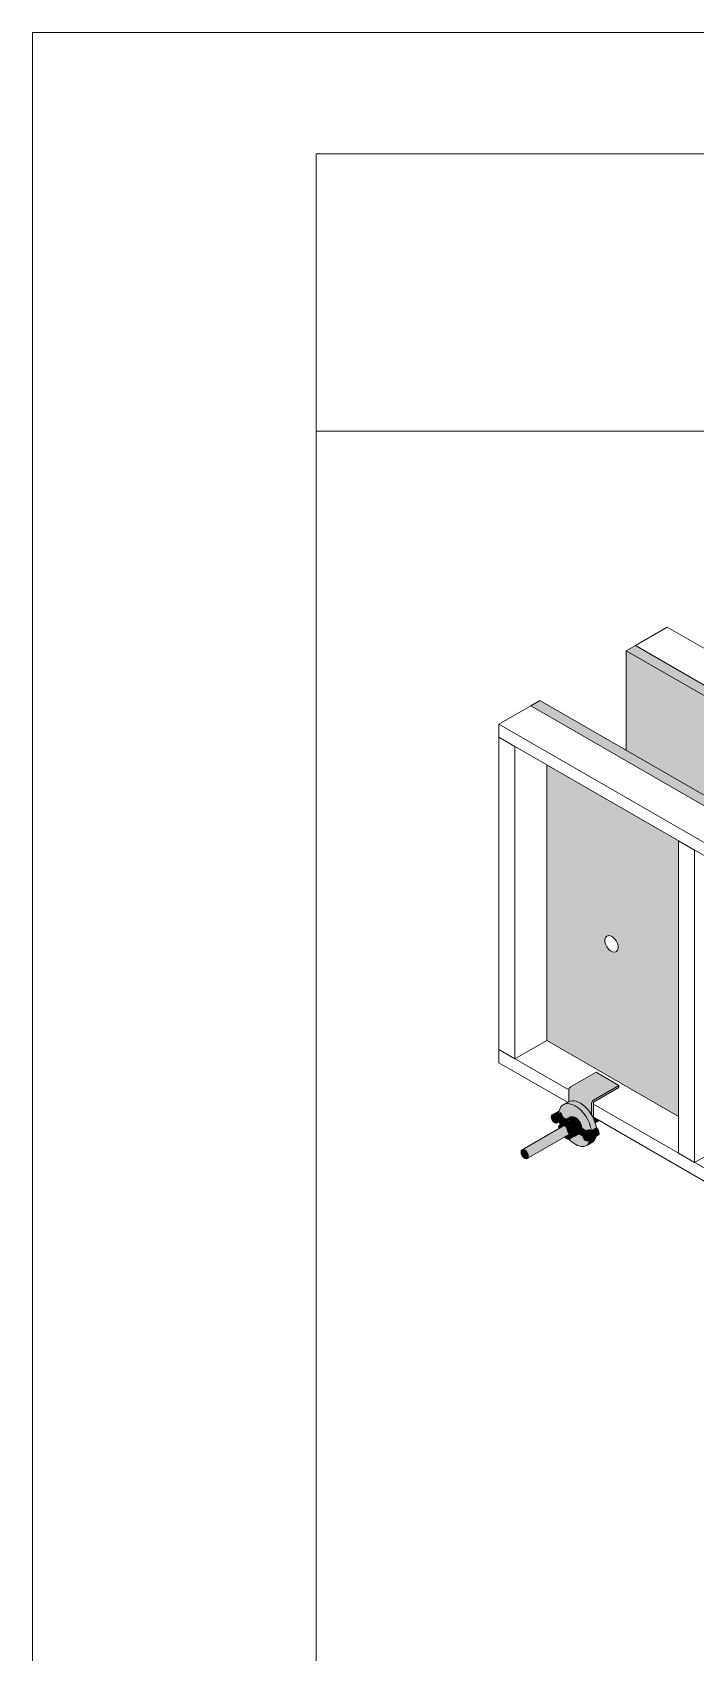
# Model space of a CAD drawing. Extents: x -20676 to 4767, y -817 to 14270.
# Drawn here: x -15921.4 to -15757.7, y 8182.1 to 8582.3 of the extents above; entities that cross this region are included whole.
import ezdxf

# ---------------------------------------------------------------- set-up
doc = ezdxf.new("R2010")
doc.units = 0
doc.layers.get('0').update_dxf_attribs({"lineweight": 13})
for name, color, linetype, lineweight in [('Demarcação 1', 252, 'Continuous', 9), ('Demarcação 2', 254, 'Continuous', 9), ('MADEIRA', 3, 'Continuous', 13)]:
    doc.layers.add(name, color=color, linetype=linetype, lineweight=lineweight)
doc.styles.add('MB_C02', font='arial.ttf', dxfattribs={"height": 2})
doc.styles.add('MB_C03', font='arial.ttf', dxfattribs={"height": 2.5})
doc.styles.add('MB_C04', font='arial.ttf', dxfattribs={"height": 6})

# ---------------------------------------------------------------- blocks, each defined once
blk = doc.blocks.new('A$Ceb89ac90')
at = {"color": 1}
for points in [[(0, 1199.938422038981), (0, 149.9384220389809), (1485.020408163266, 149.9384220389809), (1485.020408163266, 1199.93842203898)], [(70, 1169.938422038981), (70, 179.9384220389809), (1455.020408163266, 179.9384220389809), (1455.020408163266, 1169.93842203898)]]:
    blk.add_lwpolyline(points, close=True, dxfattribs=at)
at = {"color": 5}
for tag, p, height, style in [('REV_05', (1103.143923868443, 338.079376210444), 10.10204081632653, 'MB_C02'), ('DATA_REV_05', (1151.535664655672, 337.9105314332936), 10.10204081632653, 'MB_C02'), ('INFO_REV_05', (1228.12406670913, 337.9105314332936), 10.10204081632653, 'MB_C02'), ('CLIENTE', (449.7281316823537, 328.8349974580518), 12.62755102040816, 'MB_C03'), ('FASE', (924.5710517627467, 320.4624822017494), 10.10204081632653, 'MB_C02'), ('REV_04', (1103.143923868443, 312.8242741696277), 10.10204081632653, 'MB_C02'), ('DATA_REV_04', (1151.535664655672, 312.6554293924773), 10.10204081632653, 'MB_C02'), ('INFO_REV_04', (1228.12406670913, 312.6554293924773), 10.10204081632653, 'MB_C02'), ('REV_03', (1103.143923868443, 287.5691721288114), 10.10204081632653, 'MB_C02'), ('DATA_REV_03', (1151.535664655672, 287.400327351661), 10.10204081632653, 'MB_C02'), ('INFO_REV_03', (1228.12406670913, 287.400327351661), 10.10204081632653, 'MB_C02'), ('PROJETISTA', (767.9894191096864, 285.1053393446065), 10.10204081632653, 'MB_C02'), ('DATA', (924.5710517627467, 285.1053393446065), 10.10204081632653, 'MB_C02'), ('OBRA', (449.7281316823537, 273.3402734001044), 12.62755102040816, 'MB_C03'), ('REV_02', (1103.143923868443, 262.314070087995), 10.10204081632653, 'MB_C02'), ('DATA_REV_02', (1151.535664655672, 262.1452253108446), 10.10204081632653, 'MB_C02'), ('INFO_REV_02', (1228.12406670913, 262.1452253108446), 10.10204081632653, 'MB_C02'), ('ESC', (924.5710517627467, 251.7645628765623), 10.10204081632653, 'MB_C02'), ('COR', (1010.474027549844, 251.7645628765623), 10.10204081632653, 'MB_C02'), ('REV_01', (1103.143923868443, 237.0589680471787), 10.10204081632653, 'MB_C02'), ('DATA_REV_01', (1151.535664655672, 236.8901232700283), 10.10204081632653, 'MB_C02'), ('INFO_REV_01', (1228.12406670913, 236.8901232700283), 10.10204081632653, 'MB_C02'), ('PAVIMENTO', (449.7281316823537, 215.2979856797008), 12.62755102040816, 'MB_C03'), ('FL', (1018.091363710597, 194.6819847951756), 30.30612244897959, 'MB_C04'), ('EMISSÃO_INICIAL', (1228.12406670913, 211.6350212292119), 10.10204081632653, 'MB_C02'), ('REV_00', (1103.143923868443, 211.8038660063624), 10.10204081632653, 'MB_C02'), ('DATA_REV_00', (1151.535664655672, 211.6350212292119), 10.10204081632653, 'MB_C02'), ('REV', (944.1037562522579, 205.0337457898952), 12.62755102040816, 'MB_C03')]:
    blk.add_attdef(tag, p, '', height=height, dxfattribs=dict(at, style=style))
at = {"color": 6, "style": 'MB_C02'}
for tag, p in [('ENDEREÇO_CLIENTE', (449.7281316823537, 307.8317207029119)), ('ENDEREÇO_OBRA', (449.7281316823537, 252.6915491728667)), ('TIPO_DE_PROJETO', (449.7281316823537, 192.2832322929729))]:
    blk.add_attdef(tag, p, '', height=10.10204081632653, dxfattribs=at)

msp = doc.modelspace()

# ---------------------------------------------------------------- hatches: boundary and pattern name
at = {"layer": 'Demarcação 1'}
h = msp.add_hatch(color=256, dxfattribs=at)
h.dxf.hatch_style = 1
h.paths.add_polyline_path([(-15772.55043446469, 8430.848973996595), (-15774.79563991632, 8429.552704024689), (-15576.6562588106, 8315.15687900621), (-15574.41105335868, 8316.453148978027)])
h = msp.add_hatch(color=256, dxfattribs=at)
h.dxf.hatch_style = 1
h.paths.add_polyline_path([(-15617.06995693972, 8311.268069090534), (-15600.23091605241, 8301.546044301438), (-15597.98571060102, 8302.84231427339), (-15796.12509170651, 8417.238139291825), (-15798.3702971583, 8415.94186931992)])
h = msp.add_hatch(color=256, dxfattribs=at)
h.dxf.hatch_style = 1
h.set_gradient(color1=(132, 132, 132), tint=1, name='SPHERICAL')
edge = h.paths.add_edge_path()
edge.add_line((-15776.64793441391, 8322.189143603515), (-15782.26094804313, 8325.42981853331))
edge.add_line((-15782.26094804313, 8325.42981853331), (-15788.54752330778, 8321.800262612021))
edge.add_ellipse((-15788.54752330772, 8321.281754623322), major_axis=(-0.3175200000000008, -0.5499607724192708), ratio=0.577350269189626, start_angle=224.9999999998697, end_angle=314.9999999999998)
edge.add_line((-15788.99656439787, 8321.022500628991), (-15788.99656439787, 8318.189753498627))
edge.add_ellipse((-15786.19005758332, 8313.115253800446), major_axis=(-2.900423076923077, 5.023680132676035), ratio=0.577350269189626, start_angle=271.82644889274303, end_angle=358.17355110726766, ccw=False)
edge.add_line((-15783.38355076865, 8314.949078568876), (-15783.38355076865, 8317.892247160089))
edge.add_ellipse((-15782.9345096785, 8318.041079693554), major_axis=(0.3175200000000008, 0.5499607724192708), ratio=0.577350269189626, start_angle=44.9999999999348, end_angle=134.9999999999675, ccw=False)
edge.add_line((-15782.9345096785, 8318.559587682432), (-15776.64793441391, 8322.189143603517))
h = msp.add_hatch(color=256, dxfattribs=at)
h.dxf.hatch_style = 1
h.set_gradient(color1=(132, 132, 132), tint=1, name='SPHERICAL')
edge = h.paths.add_edge_path()
edge.add_line((-15776.64793441391, 8321.670635614959), (-15776.64793441391, 8322.18914360353))
edge.add_line((-15776.64793441391, 8322.189143603515), (-15782.93450967856, 8318.55958768243))
edge.add_ellipse((-15782.9345096785, 8318.041079693554), major_axis=(0.3175200000000008, 0.5499607724192708), ratio=0.577350269189626, start_angle=44.99999999993487, end_angle=134.9999999999675)
edge.add_line((-15783.38355076865, 8317.781825699196), (-15783.38355076865, 8314.949078568876))
edge.add_ellipse((-15786.19005758332, 8313.115253800446), major_axis=(-2.900423076923077, 5.023680132676035), ratio=0.577350269189626, start_angle=262.4688479150752, end_angle=271.82644889274303, ccw=False)
edge.add_line((-15782.9345096785, 8314.11693888445), (-15782.9345096785, 8318.041079693641))
edge.add_line((-15782.9345096785, 8318.041079693554), (-15776.64793441391, 8321.670635614959))
h = msp.add_hatch(color=256, dxfattribs=at)
h.dxf.hatch_style = 1
h.set_gradient(color1=(132, 132, 132), tint=1, name='SPHERICAL')
edge = h.paths.add_edge_path()
edge.add_ellipse((-15791.27631147158, 8314.630892536787), major_axis=(0.580084615384616, -1.004736026535201), ratio=0.5773502691896261, start_angle=56.53695903280461, end_angle=146.7236510024917)
edge.add_ellipse((-15787.42060287907, 8312.404798142794), major_axis=(2.900423076923077, -5.023680132676035), ratio=0.577350269189626, start_angle=210.1537718029421, end_angle=213.7069143627307, ccw=False)
edge.add_line((-15791.38548943557, 8315.907506645346), (-15793.08694138267, 8314.925172905636))
edge.add_ellipse((-15792.50685676739, 8313.920436879147), major_axis=(0.580084615384616, -1.004736026535201), ratio=0.5773502691896261, start_angle=56.53695903281192, end_angle=180.0000000000038, ccw=False)
edge.add_line((-15791.7030679463, 8313.64582402887), (-15790.4725226506, 8314.356279686435))
h = msp.add_hatch(color=256, dxfattribs=at)
h.dxf.hatch_style = 1
h.set_gradient(color1=(132, 132, 132), tint=1, name='SPHERICAL')
edge = h.paths.add_edge_path()
edge.add_ellipse((-15787.42060287907, 8312.404798142794), major_axis=(2.900423076923077, -5.023680132676035), ratio=0.577350269189626, start_angle=56.29308563726577, end_angle=180.0000000000022)
edge.add_ellipse((-15787.42060287907, 8312.404798142794), major_axis=(2.900423076923077, -5.023680132676035), ratio=0.577350269189626, start_angle=180.0000000000022, end_angle=210.153771802942)
edge.add_ellipse((-15787.42060287907, 8312.404798142794), major_axis=(2.900423076923077, -5.023680132676035), ratio=0.577350269189626, start_angle=210.153771802942, end_angle=213.7069143627306)
edge.add_ellipse((-15791.27631147158, 8314.630892536787), major_axis=(0.580084615384616, -1.004736026535201), ratio=0.5773502691896261, start_angle=56.536959032804816, end_angle=146.7236510024918, ccw=False)
edge.add_line((-15790.47252265061, 8314.356279686437), (-15789.57686863431, 8313.839173599214))
edge.add_line((-15789.57686863431, 8313.839173599226), (-15788.44586969381, 8314.492156141925))
edge.add_ellipse((-15787.42060287907, 8312.404798142794), major_axis=(1.160169230769228, -2.009472053070409), ratio=0.5773502691896264, start_angle=50.739170477262576, end_angle=180, ccw=False)
edge.add_line((-15785.78810006559, 8311.65172704623), (-15784.56099081079, 8310.943255187545))
edge.add_line((-15784.56099081079, 8310.943255187545), (-15784.0149860095, 8311.258491206632))
edge.add_ellipse((-15783.56489428598, 8310.17870374876), major_axis=(0.580084615384616, -1.004736026535201), ratio=0.5773502691896261, start_angle=123.276348997522, end_angle=180, ccw=False)
h = msp.add_hatch(color=256, dxfattribs=at)
h.dxf.hatch_style = 1
h.set_gradient(color1=(132, 132, 132), tint=1, name='SPHERICAL')
edge = h.paths.add_edge_path()
edge.add_ellipse((-15786.19005758332, 8313.115253800446), major_axis=(-2.900423076923077, 5.023680132676035), ratio=0.577350269189626, start_angle=271.826448892743, end_angle=358.1735511072677)
edge.add_ellipse((-15786.19005758332, 8313.115253800446), major_axis=(-2.900423076923077, 5.023680132676035), ratio=0.577350269189626, start_angle=358.1735511072677, end_angle=360.0000000000026)
edge.add_line((-15789.0904806599, 8318.138933933102), (-15790.3210259556, 8317.42847827545))
edge.add_ellipse((-15787.42060287907, 8312.404798142794), major_axis=(2.900423076923077, -5.023680132676035), ratio=0.577350269189626, start_angle=56.29308563726602, end_angle=180.0000000000024, ccw=False)
edge.add_line((-15783.39820339861, 8311.009977860966), (-15782.16765810275, 8311.720433518618))
edge.add_ellipse((-15786.19005758332, 8313.115253800446), major_axis=(-2.900423076923077, 5.023680132676035), ratio=0.577350269189626, start_angle=236.2930856372657, end_angle=249.994809911856)
edge.add_ellipse((-15786.19005758332, 8313.115253800446), major_axis=(-2.900423076923077, 5.023680132676035), ratio=0.577350269189626, start_angle=249.994809911856, end_angle=256.001000546177)
edge.add_ellipse((-15786.19005758332, 8313.115253800446), major_axis=(-2.900423076923077, 5.023680132676035), ratio=0.577350269189626, start_angle=256.001000546177, end_angle=260.5320794259401)
edge.add_ellipse((-15786.19005758332, 8313.115253800446), major_axis=(-2.900423076923077, 5.023680132676035), ratio=0.577350269189626, start_angle=260.5320794259401, end_angle=262.4688479150752)
edge.add_ellipse((-15786.19005758332, 8313.115253800446), major_axis=(-2.900423076923077, 5.023680132676035), ratio=0.577350269189626, start_angle=262.4688479150752, end_angle=271.826448892743)
h = msp.add_hatch(color=256, dxfattribs=at)
h.dxf.hatch_style = 1
h.set_gradient(color1=(132, 132, 132), tint=1, name='SPHERICAL')
edge = h.paths.add_edge_path()
edge.add_ellipse((-15789.88169347011, 8310.983886827476), major_axis=(-0.7541100000000018, 1.306156834495764), ratio=0.5773502691896261, start_angle=212.6368975035515, end_angle=327.3631024963468)
edge.add_line((-15790.1100319944, 8312.318617578792), (-15800.52085083838, 8306.307928516813))
edge.add_ellipse((-15799.88581083836, 8305.208006972076), major_axis=(0.6350400000000029, -1.099921544838539), ratio=0.5773502691896262, start_angle=0, end_angle=179.9999999999757, ccw=False)
edge.add_ellipse((-15799.88581083836, 8305.208006972076), major_axis=(0.6350400000000029, -1.099921544838539), ratio=0.5773502691896262, start_angle=179.9999999999754, end_angle=359.9999999999752)
edge.add_line((-15799.25077083828, 8304.108085427164), (-15788.83995199441, 8310.118774489129))
h = msp.add_hatch(color=256, dxfattribs=at)
h.dxf.hatch_style = 1
h.set_gradient(color1=(132, 132, 132), tint=1, name='SPHERICAL')
edge = h.paths.add_edge_path()
edge.add_ellipse((-15792.50685676739, 8313.920436879147), major_axis=(0.580084615384616, -1.004736026535201), ratio=0.5773502691896261, start_angle=56.53695903281174, end_angle=180.0000000000032)
edge.add_ellipse((-15792.50685676739, 8313.920436879147), major_axis=(0.580084615384616, -1.004736026535201), ratio=0.5773502691896261, start_angle=180.0000000000032, end_angle=360.0000000000787)
edge.add_ellipse((-15792.50685676739, 8313.920436879147), major_axis=(0.580084615384616, -1.004736026535201), ratio=0.5773502691896261, start_angle=360.0000000000787, end_angle=393.4630409671884)
edge.add_line((-15791.7030679463, 8313.266914344764), (-15790.90669229433, 8312.807126647742))
edge.add_line((-15790.90669229439, 8312.807126647742), (-15790.71723745221, 8313.07665452781))
edge.add_line((-15790.71723745221, 8313.076654527811), (-15791.7030679463, 8313.645824028872))
h = msp.add_hatch(color=256, dxfattribs=at)
h.dxf.hatch_style = 1
h.set_gradient(color1=(132, 132, 132), tint=1, name='SPHERICAL')
edge = h.paths.add_edge_path()
edge.add_line((-15790.47252265061, 8314.356279686437), (-15791.7030679463, 8313.645824028872))
edge.add_line((-15791.7030679463, 8313.64582402887), (-15790.71723745221, 8313.07665452781))
edge.add_line((-15790.71723745221, 8313.076654527811), (-15790.7020570003, 8313.098250993333))
edge.add_line((-15790.7020570003, 8313.098250993333), (-15790.07205948995, 8313.46198022579))
edge.add_ellipse((-15788.65114817471, 8311.694342485156), major_axis=(1.160169230769228, -2.009472053070409), ratio=0.5773502691896264, start_angle=179.9999999999906, end_angle=194.9999999998853, ccw=False)
edge.add_line((-15789.81131740548, 8313.703814538203), (-15789.57686863431, 8313.839173599212))
edge.add_line((-15789.57686863431, 8313.839173599226), (-15790.4725226506, 8314.35627968645))
h = msp.add_hatch(color=256, dxfattribs=at)
h.dxf.hatch_style = 1
h.set_gradient(color1=(132, 132, 132), tint=1, name='SPHERICAL')
edge = h.paths.add_edge_path()
edge.add_line((-15788.24096640932, 8310.036612617165), (-15789.0613299398, 8312.150976783152))
edge.add_line((-15789.0613299398, 8312.150976783152), (-15790.7020570003, 8313.098250993331))
edge.add_line((-15790.7020570003, 8313.098250993333), (-15790.71723745221, 8313.076654527811))
edge.add_line((-15790.71723745221, 8313.076654527811), (-15790.90669229433, 8312.807126647744))
edge.add_line((-15790.90669229439, 8312.807126647742), (-15791.52242053084, 8311.931161037755))
edge.add_line((-15791.52242053084, 8311.93116103767), (-15791.38675429066, 8311.581501617178))
edge.add_line((-15791.3867542906, 8311.581501617191), (-15790.92343494598, 8311.848999165704))
edge.add_ellipse((-15789.88169347011, 8310.983886827476), major_axis=(-0.7541100000000018, 1.306156834495764), ratio=0.5773502691896261, start_angle=355.3200786188029, end_angle=392.6368975035609, ccw=False)
edge.add_ellipse((-15789.88169347011, 8310.983886827476), major_axis=(-0.7541100000000018, 1.306156834495764), ratio=0.5773502691896261, start_angle=349.0253361099256, end_angle=355.3200786188029, ccw=False)
edge.add_ellipse((-15789.88169347011, 8310.983886827476), major_axis=(-0.7541100000000018, 1.306156834495764), ratio=0.5773502691896261, start_angle=342.5928085264702, end_angle=349.0253361099256, ccw=False)
edge.add_ellipse((-15789.88169347011, 8310.983886827476), major_axis=(-0.7541100000000018, 1.306156834495764), ratio=0.5773502691896261, start_angle=335.92411531679977, end_angle=342.5928085264702, ccw=False)
edge.add_ellipse((-15789.88169347011, 8310.983886827476), major_axis=(-0.7541100000000018, 1.306156834495764), ratio=0.5773502691896261, start_angle=328.8867134268062, end_angle=335.92411531679977, ccw=False)
edge.add_line((-15790.10867556632, 8312.319400712782), (-15790.11003199446, 8312.318617578792))
edge.add_ellipse((-15789.88169347011, 8310.983886827476), major_axis=(-0.7541100000000018, 1.306156834495764), ratio=0.5773502691896261, start_angle=212.6368975035226, end_angle=327.36310249634704, ccw=False)
edge.add_ellipse((-15789.10234811616, 8311.433842077422), major_axis=(-0.7541100000000018, 1.306156834495764), ratio=0.5773502691896261, start_angle=147.3631024964392, end_angle=148.8867134268343, ccw=False)
edge.add_ellipse((-15789.88169347011, 8310.983886827476), major_axis=(-0.7541100000000018, 1.306156834495764), ratio=0.5773502691896261, start_angle=204.0758846831674, end_angle=211.1132865732151, ccw=False)
edge.add_ellipse((-15789.88169347011, 8310.983886827476), major_axis=(-0.7541100000000018, 1.306156834495764), ratio=0.5773502691896261, start_angle=197.407191473494, end_angle=204.0758846831674, ccw=False)
edge.add_ellipse((-15789.88169347011, 8310.983886827476), major_axis=(-0.7541100000000018, 1.306156834495764), ratio=0.5773502691896261, start_angle=190.974663889962, end_angle=197.407191473494, ccw=False)
edge.add_ellipse((-15789.88169347011, 8310.983886827476), major_axis=(-0.7541100000000018, 1.306156834495764), ratio=0.5773502691896261, start_angle=184.679921381206, end_angle=190.974663889962, ccw=False)
edge.add_ellipse((-15789.88169347011, 8310.983886827476), major_axis=(-0.7541100000000018, 1.306156834495764), ratio=0.5773502691896261, start_angle=147.3631024964392, end_angle=184.679921381206, ccw=False)
edge.add_line((-15789.65335494599, 8309.649156076057), (-15790.03252478548, 8309.430242267155))
edge.add_line((-15790.03252478548, 8309.430242267155), (-15789.0613299398, 8308.869522661562))
edge.add_line((-15789.0613299398, 8308.86952266156), (-15788.24096640938, 8310.036612617267))
h = msp.add_hatch(color=256, dxfattribs=at)
h.dxf.hatch_style = 1
h.set_gradient(color1=(132, 132, 132), tint=1, name='SPHERICAL')
h.paths.add_polyline_path([(-15789.47151170513, 8313.808706651012), (-15790.7020570003, 8313.098250993333), (-15789.0613299398, 8312.150976783152), (-15787.83078464405, 8312.861432440834)])
h = msp.add_hatch(color=256, dxfattribs=at)
h.dxf.hatch_style = 1
h.set_gradient(color1=(132, 132, 132), tint=1, name='SPHERICAL')
edge = h.paths.add_edge_path()
edge.add_ellipse((-15787.42060287907, 8312.404798142794), major_axis=(1.160169230769228, -2.009472053070409), ratio=0.5773502691896264, start_angle=50.73917047726241, end_angle=180)
edge.add_line((-15788.58077210961, 8314.414270195783), (-15789.81131740548, 8313.703814538203))
edge.add_ellipse((-15788.65114817471, 8311.694342485156), major_axis=(1.160169230769228, -2.009472053070409), ratio=0.5773502691896264, start_angle=165.000000000028, end_angle=179.9999999999906, ccw=False)
edge.add_ellipse((-15788.65114817471, 8311.694342485156), major_axis=(1.160169230769228, -2.009472053070409), ratio=0.5773502691896264, start_angle=104.9999999999738, end_angle=165.000000000028, ccw=False)
edge.add_ellipse((-15788.65114817471, 8311.694342485156), major_axis=(1.160169230769228, -2.009472053070409), ratio=0.5773502691896264, start_angle=50.739170477262576, end_angle=104.9999999999738, ccw=False)
edge.add_line((-15787.01864536077, 8310.94127138859), (-15785.7881000656, 8311.651727046214))
h = msp.add_hatch(color=256, dxfattribs=at)
h.dxf.hatch_style = 1
h.set_gradient(color1=(132, 132, 132), tint=1, name='SPHERICAL')
h.paths.add_polyline_path([(-15787.83078464405, 8312.861432440834), (-15789.0613299398, 8312.150976783152), (-15788.24096640932, 8310.036612617165), (-15787.01042111362, 8310.747068274977)])
h = msp.add_hatch(color=256, dxfattribs=at)
h.dxf.hatch_style = 1
h.set_gradient(color1=(132, 132, 132), tint=1, name='SPHERICAL')
edge = h.paths.add_edge_path()
edge.add_ellipse((-15784.79543958167, 8309.468248091136), major_axis=(0.580084615384616, -1.004736026535201), ratio=0.5773502691896261, start_angle=360.0000000000039, end_angle=540.0000000000034)
edge.add_ellipse((-15784.79543958167, 8309.468248091136), major_axis=(0.580084615384616, -1.004736026535201), ratio=0.5773502691896261, start_angle=180.0000000000032, end_angle=213.4630409671917)
edge.add_line((-15785.59922840271, 8310.12177062549), (-15787.018645361, 8310.941271388474))
edge.add_ellipse((-15788.65114817471, 8311.694342485156), major_axis=(1.160169230769228, -2.009472053070409), ratio=0.5773502691896264, start_angle=50.73917047726241, end_angle=104.9999999999736)
edge.add_line((-15787.83078464405, 8312.861432440834), (-15787.01042111403, 8310.747068274977))
edge.add_line((-15787.01042111362, 8310.747068274977), (-15787.83078464411, 8309.579978319256))
edge.add_ellipse((-15788.65114817471, 8311.694342485156), major_axis=(1.160169230769228, -2.009472053070409), ratio=0.5773502691896264, start_angle=345.000000000011, end_angle=360.0000000000275)
edge.add_ellipse((-15788.65114817471, 8311.694342485156), major_axis=(1.160169230769228, -2.009472053070409), ratio=0.5773502691896264, start_angle=360.0000000000275, end_angle=399.2608295227375)
edge.add_line((-15787.01864536077, 8310.562361704486), (-15785.59922840265, 8309.742860941473))
edge.add_ellipse((-15784.79543958167, 8309.468248091136), major_axis=(0.580084615384616, -1.004736026535201), ratio=0.5773502691896261, start_angle=236.5369590328082, end_angle=360.0000000000039)
h = msp.add_hatch(color=256, dxfattribs=at)
h.dxf.hatch_style = 1
h.set_gradient(color1=(132, 132, 132), tint=1, name='SPHERICAL')
edge = h.paths.add_edge_path(flags=17)
edge.add_line((-15785.78810006559, 8311.65172704623), (-15787.018645361, 8310.941271388476))
edge.add_line((-15787.01864536077, 8310.94127138859), (-15785.59922840265, 8310.121770625476))
edge.add_ellipse((-15784.79543958167, 8309.468248091136), major_axis=(0.580084615384616, -1.004736026535201), ratio=0.5773502691896261, start_angle=540.0000000000032, end_angle=573.4630409671917, ccw=False)
edge.add_line((-15785.37552419705, 8310.472984117652), (-15784.56099081085, 8310.943255187543))
edge.add_line((-15784.56099081079, 8310.943255187545), (-15785.78810006559, 8311.651727046157))
h = msp.add_hatch(color=256, dxfattribs=at)
h.dxf.hatch_style = 1
h.set_gradient(color1=(132, 132, 132), tint=1, name='SPHERICAL')
edge = h.paths.add_edge_path()
edge.add_ellipse((-15782.3343489904, 8310.88915940644), major_axis=(0.580084615384616, -1.004736026535201), ratio=0.5773502691896261, start_angle=-2.518090105059784e-11, end_angle=123.276348997522)
edge.add_line((-15782.16765810275, 8311.72043351862), (-15783.39820339862, 8311.009977860967))
edge.add_ellipse((-15783.56489428598, 8310.17870374876), major_axis=(0.580084615384616, -1.004736026535201), ratio=0.5773502691896261, start_angle=123.276348997522, end_angle=180)
edge.add_line((-15784.14497890154, 8311.183439775306), (-15785.37552419682, 8310.472984117654))
edge.add_ellipse((-15784.79543958167, 8309.468248091136), major_axis=(0.580084615384616, -1.004736026535201), ratio=0.5773502691896261, start_angle=360.0000000000037, end_angle=540.0000000000032, ccw=False)
edge.add_line((-15784.16662956977, 8308.49164368539), (-15783.45571632223, 8308.902089640069))
edge.add_line((-15783.45571632223, 8308.902089640069), (-15781.7542643749, 8309.884423379794))
h = msp.add_hatch(color=256, dxfattribs=at)
h.dxf.hatch_style = 1
h.set_gradient(color1=(132, 132, 132), tint=1, name='SPHERICAL')
edge = h.paths.add_edge_path()
edge.add_line((-15782.09255763439, 8313.860609034287), (-15782.54159872449, 8314.119863028689))
edge.add_line((-15782.54159872449, 8314.119863028674), (-15782.85203832952, 8313.940630639008))
edge.add_ellipse((-15786.19005758332, 8313.115253800446), major_axis=(-2.900423076923077, 5.023680132676035), ratio=0.577350269189626, start_angle=256.0010005461773, end_angle=260.5320794259402, ccw=False)
edge.add_line((-15782.67415051109, 8313.524826230285), (-15782.09255763439, 8313.860609034287))
h = msp.add_hatch(color=256, dxfattribs=at)
h.dxf.hatch_style = 1
h.set_gradient(color1=(132, 132, 132), tint=1, name='SPHERICAL')
edge = h.paths.add_edge_path()
edge.add_line((-15781.51131104159, 8313.525026157535), (-15782.09255763439, 8313.860609034287))
edge.add_line((-15782.09255763439, 8313.860609034287), (-15782.67415051109, 8313.524826230285))
edge.add_ellipse((-15786.19005758332, 8313.115253800446), major_axis=(-2.900423076923077, 5.023680132676035), ratio=0.577350269189626, start_angle=249.99480991185618, end_angle=256.0010005461773, ccw=False)
edge.add_line((-15782.47239129134, 8312.970146216256), (-15781.51131104159, 8313.52502615752))
h = msp.add_hatch(color=256, dxfattribs=at)
h.dxf.hatch_style = 1
h.set_gradient(color1=(132, 132, 132), tint=1, name='SPHERICAL')
edge = h.paths.add_edge_path()
edge.add_ellipse((-15784.79543958167, 8309.468248091136), major_axis=(0.580084615384616, -1.004736026535201), ratio=0.5773502691896261, start_angle=236.53695903280828, end_angle=360.0000000000037, ccw=False)
edge.add_line((-15785.59922840271, 8309.742860941456), (-15786.49488241905, 8310.259967028724))
edge.add_line((-15786.49488241905, 8310.259967028724), (-15787.49097894381, 8309.684870432138))
edge.add_ellipse((-15788.65114817471, 8311.694342485156), major_axis=(1.160169230769228, -2.009472053070409), ratio=0.5773502691896264, start_angle=345.0000000000109, end_angle=360.0000000000275, ccw=False)
edge.add_line((-15787.83078464405, 8309.579978319256), (-15788.97515251335, 8308.919277221845))
edge.add_ellipse((-15787.42060287907, 8312.404798142794), major_axis=(2.900423076923077, -5.023680132676035), ratio=0.577350269189626, start_angle=292.7288384360598, end_angle=360.0000000000268)
edge.add_ellipse((-15787.42060287907, 8312.404798142794), major_axis=(2.900423076923077, -5.023680132676035), ratio=0.577350269189626, start_angle=360.0000000000268, end_angle=390.1537718029654)
edge.add_line((-15783.45571632223, 8308.902089640069), (-15784.21535496634, 8308.463512064503))
h = msp.add_hatch(color=256, dxfattribs=at)
h.dxf.hatch_style = 1
h.set_gradient(color1=(132, 132, 132), tint=1, name='SPHERICAL')
h.paths.add_polyline_path([(-15787.01042111362, 8310.747068274977), (-15788.24096640932, 8310.036612617165), (-15789.0613299398, 8308.86952266156), (-15787.83078464405, 8309.579978319256)])
h = msp.add_hatch(color=256, dxfattribs=at)
h.dxf.hatch_style = 1
h.set_gradient(color1=(132, 132, 132), tint=1, name='SPHERICAL')
edge = h.paths.add_edge_path()
edge.add_line((-15786.49488241905, 8310.259967028724), (-15787.01864536076, 8310.562361704484))
edge.add_ellipse((-15788.65114817471, 8311.694342485156), major_axis=(1.160169230769228, -2.009472053070409), ratio=0.5773502691896264, start_angle=360.0000000000275, end_angle=399.26082952273765, ccw=False)
edge.add_line((-15787.49097894387, 8309.684870432138), (-15786.49488241905, 8310.259967028724))
h = msp.add_hatch(color=256, dxfattribs=at)
h.dxf.hatch_style = 1
h.set_gradient(color1=(132, 132, 132), tint=1, name='SPHERICAL')
edge = h.paths.add_edge_path()
edge.add_ellipse((-15786.19005758332, 8313.115253800446), major_axis=(-2.900423076923077, 5.023680132676035), ratio=0.577350269189626, start_angle=179.9999999999974, end_angle=210.153771802964)
edge.add_line((-15782.2251710267, 8309.61254529781), (-15783.45571632222, 8308.90208964007))
edge.add_ellipse((-15787.42060287907, 8312.404798142794), major_axis=(2.900423076923077, -5.023680132676035), ratio=0.577350269189626, start_angle=360.0000000000268, end_angle=390.1537718029655, ccw=False)
edge.add_line((-15784.52017980208, 8307.381118010067), (-15783.28963450627, 8308.09157366785))
h = msp.add_hatch(color=256, dxfattribs=at)
h.dxf.hatch_style = 1
h.set_gradient(color1=(132, 132, 132), tint=1, name='SPHERICAL')
edge = h.paths.add_edge_path()
edge.add_ellipse((-15799.88581083836, 8305.208006972076), major_axis=(0.6350400000000029, -1.099921544838539), ratio=0.5773502691896262, start_angle=0, end_angle=179.9999999999754)
edge.add_ellipse((-15799.88581083836, 8305.208006972076), major_axis=(0.6350400000000029, -1.099921544838539), ratio=0.5773502691896262, start_angle=179.9999999999754, end_angle=359.9999999999752)
at = {"layer": 'Demarcação 2'}
h = msp.add_hatch(color=256, dxfattribs=at)
h.dxf.hatch_style = 1
h.paths.add_polyline_path([(-15774.79563991632, 8429.552704024689), (-15774.79563991632, 8404.923574558787), (-15597.98571060102, 8302.84231427339), (-15597.98571060102, 8249.695245426172), (-15576.6562588106, 8237.380680693292), (-15576.6562588106, 8315.15687900621)])
h = msp.add_hatch(color=256, dxfattribs=at)
h.dxf.hatch_style = 1
h.paths.add_polyline_path([(-15761.88570856971, 8382.562917544034), (-15794.44118761788, 8401.35883213627), (-15794.44118761788, 8333.304658612491), (-15761.88570856971, 8314.508744020242)])
h.paths.add_polyline_path([(-15777.66358762903, 8358.406980902037), (-15777.49573336314, 8358.208385227823), (-15777.34110457967, 8357.99508441987), (-15777.20187192834, 8357.770072754496), (-15777.07998993049, 8357.53650890015), (-15776.97716954239, 8357.297671583125), (-15776.89485413568, 8357.056913554195), (-15776.83419923967, 8356.817614530542), (-15776.79605631541, 8356.583133744229), (-15776.78096080588, 8356.356762793448), (-15776.78912461961, 8356.141679426953), (-15776.82043315399, 8355.940902946364), (-15776.87444690562, 8355.757251812678), (-15776.95040764083, 8355.593304084769), (-15777.04724903561, 8355.451361230176), (-15777.16361165086, 8355.33341581477), (-15777.29786201024, 8355.241123533831), (-15777.44811553187, 8355.175779968507), (-15777.61226298676, 8355.138302399697), (-15777.78800010389, 8355.129216929876), (-15777.97285991958, 8355.148651099218), (-15778.16424740728, 8355.19633209482), (-15778.35947590658, 8355.27159057989), (-15778.55580483592, 8355.373370089766), (-15778.75047816923, 8355.500241864422), (-15778.94076311808, 8355.650424901085), (-15779.12398850049, 8355.821810959394), (-15779.29758223151, 8356.011994154915), (-15779.45910743838, 8356.218304733273), (-15779.60629665909, 8356.437846544104), (-15779.7370836808, 8356.667537703406), (-15779.84963254042, 8356.90415385116), (-15779.94236329761, 8357.144373413475), (-15780.01397421717, 8357.38482423516), (-15780.06346003751, 8357.622130914802), (-15780.09012608712, 8357.852962185521), (-15780.09359803259, 8358.074077681995), (-15780.07382713589, 8358.28237342825), (-15780.0310909365, 8358.474925408673), (-15779.96598935761, 8358.649030614826), (-15779.87943628179, 8358.802244991653), (-15779.77264672528, 8358.932417744909), (-15779.64711977942, 8359.037721534807), (-15779.50461756688, 8359.116678126935), (-15779.34714050648, 8359.168179143533), (-15779.1768992312, 8359.191501623407), (-15778.99628355498, 8359.186318170056), (-15778.80782892606, 8359.152701547682), (-15778.61418083536, 8359.091123660306), (-15778.41805767668, 8359.00244892625), (-15778.222212588, 8358.887922144357), (-15778.02939480758, 8358.749151019592), (-15777.84231107256, 8358.58808359452)])

# ---------------------------------------------------------------- linework, layer by layer
at = {"color": 0}
msp.add_line((-15851.37682106089, 8483.8033613046), (-14466.37682106083, 8483.8033613046), dxfattribs=at)
at = {"extrusion": (-1e-16, 0.816496580927726, 0.5773502691896261)}
for p, q in [((-15774.79563991632, 8429.552704024694), (-15772.55043446469, 8430.848973996599)), ((-15774.79563991632, 8404.923574558792), (-15774.79563991632, 8429.552704024694)), ((-15774.79563991632, 8429.552704024694), (-15576.6562588106, 8315.156879006214)), ((-15574.41105335868, 8316.453148978033), (-15772.55043446469, 8430.848973996599)), ((-15772.55043446469, 8430.848973996599), (-15591.25009424611, 8326.175173767038)), ((-15798.3702971583, 8415.941869319924), (-15796.12509170651, 8417.23813929183)), ((-15798.3702971583, 8415.941869319924), (-15600.23091605241, 8301.546044301442)), ((-15617.06995693972, 8311.268069090538), (-15798.3702971583, 8415.941869319924)), ((-15597.98571060102, 8302.842314273394), (-15796.12509170651, 8417.23813929183)), ((-15788.54752330772, 8321.800262612114), (-15782.26094804313, 8325.429818533315)), ((-15776.64793441391, 8322.18914360352), (-15782.26094804313, 8325.429818533315)), ((-15788.99656439787, 8318.189753498631), (-15788.99656439787, 8321.022500628997)), ((-15776.64793441391, 8322.18914360352), (-15782.9345096785, 8318.559587682435)), ((-15782.9345096785, 8318.041079693558), (-15776.64793441391, 8321.670635614964)), ((-15776.64793441391, 8321.670635614964), (-15776.64793441391, 8322.18914360352)), ((-15793.08694138272, 8314.92517290564), (-15791.38548943557, 8315.90750664535)), ((-15790.32102595589, 8317.428478275335), (-15789.0904806599, 8318.138933933105)), ((-15783.38355076865, 8314.94907856888), (-15783.38355076865, 8317.781825699201)), ((-15782.9345096785, 8314.116938884456), (-15782.9345096785, 8318.041079693558)), ((-15790.1100319944, 8312.318617578796), (-15800.52085083839, 8306.307928516819)), ((-15791.926772152, 8312.915700852607), (-15791.51076024275, 8313.15588544047)), ((-15791.7030679463, 8313.645824028876), (-15790.47252265061, 8314.35627968644)), ((-15791.7030679463, 8313.645824028876), (-15790.71723745221, 8313.076654527815)), ((-15791.7030679463, 8313.266914344767), (-15790.90669229439, 8312.807126647747)), ((-15791.52242053084, 8311.931161037674), (-15790.7020570003, 8313.098250993336)), ((-15791.3867542906, 8311.581501617196), (-15791.52242053084, 8311.931161037674)), ((-15790.7020570003, 8313.098250993336), (-15789.47151170513, 8313.808706651018)), ((-15790.7020570003, 8313.098250993336), (-15789.0613299398, 8312.150976783158)), ((-15790.47252265061, 8314.35627968644), (-15789.57686863431, 8313.839173599232)), ((-15789.81131740548, 8313.703814538207), (-15788.58077210961, 8314.414270195786)), ((-15789.47151170513, 8313.808706651018), (-15787.83078464405, 8312.861432440837)), ((-15789.0613299398, 8312.150976783158), (-15787.83078464405, 8312.861432440837)), ((-15789.0613299398, 8312.150976783158), (-15788.24096640932, 8310.03661261717)), ((-15787.83078464405, 8312.861432440837), (-15787.01042111362, 8310.74706827498)), ((-15787.01864536077, 8310.941271388594), (-15785.78810006559, 8311.651727046234)), ((-15785.78810006559, 8311.651727046234), (-15784.56099081079, 8310.943255187549)), ((-15785.37552419705, 8310.472984117658), (-15784.14497890154, 8311.18343977531)), ((-15782.16765810275, 8311.720433518623), (-15783.39820339861, 8311.009977860971)), ((-15782.54159872449, 8314.11986302868), (-15782.85203832957, 8313.940630639014)), ((-15782.67415051109, 8313.52482623029), (-15782.09255763439, 8313.860609034293)), ((-15782.47239129134, 8312.970146216261), (-15781.51131104159, 8313.52502615754)), ((-15788.83995199429, 8310.118774489134), (-15799.25077083828, 8304.10808542717)), ((-15789.0613299398, 8308.869522661564), (-15790.03252478548, 8309.430242267159)), ((-15788.24096640932, 8310.03661261717), (-15789.0613299398, 8308.869522661564)), ((-15789.0613299398, 8308.869522661564), (-15787.83078464405, 8309.579978319261)), ((-15788.24096640932, 8310.03661261717), (-15787.01042111362, 8310.74706827498)), ((-15787.01042111362, 8310.74706827498), (-15787.83078464405, 8309.579978319261)), ((-15787.49097894387, 8309.684870432142), (-15786.49488241905, 8310.259967028727)), ((-15787.01864536077, 8310.941271388594), (-15785.59922840271, 8310.121770625494)), ((-15787.01864536077, 8310.56236170449), (-15785.59922840271, 8309.74286094146)), ((-15784.52017980208, 8307.381118010073), (-15783.28963450661, 8308.09157366784)), ((-15784.21535496628, 8308.463512064523), (-15781.75426437513, 8309.884423379988))]:
    msp.add_line(p, q, dxfattribs=at)
at = {"color": 1, "extrusion": (0, 0, -0.9999999999999998)}
msp.add_ellipse((-15778.4378664182, 8357.160847457384), major_axis=(-1.175144965410324, 1.899133030430304), ratio=0.6152440204897726, start_param=-1.570796326794896, end_param=4.712388980384689, dxfattribs=at)
for centre, major_axis, ratio, start_param, end_param in [((-15788.54752330772, 8321.281754623324), (-0.3175199999999995, -0.5499607724192694), 0.5773502691896258, 3.926990816984967, 5.497787143782136), ((-15787.42060287907, 8312.404798142798), (2.900423076923066, -5.023680132676023), 0.5773502691896254, 0.9824996904774184, 3.729889289907212), ((-15791.27631147158, 8314.630892536788), (0.5800846153846146, -1.004736026535199), 0.5773502691896261, 0.9867560841875896, 2.56081080054056), ((-15786.19005758332, 8313.115253800448), (-2.900423076923066, 5.023680132676023), 0.5773502691896254, 4.124092344067211, 6.283185307179627), ((-15782.9345096785, 8318.041079693558), (0.3175199999999995, 0.5499607724192694), 0.5773502691896258, 0.7853981633963116, 2.356194490191775), ((-15792.50685676739, 8313.92043687915), (0.5800846153846146, -1.004736026535199), 0.5773502691896261, 0.986756084187714, 6.867225549786768), ((-15787.42060287907, 8312.404798142798), (2.900423076923066, -5.023680132676023), 0.5773502691896254, 4.273907714514356, 4.372511808277698), ((-15789.88169347011, 8310.983886827478), (-0.7541099999999946, 1.306156834495764), 0.5773502691896261, 2.571971334516736, 6.852806626252642), ((-15789.75863894068, 8311.054932393245), (-0.7541099999999946, 1.306156834495764), 0.5773502691896261, 0.0816800368335862, 0.5696213190730559), ((-15789.59456623467, 8311.14965981428), (0.7541099999999946, -1.306156834495764), 0.5773502691896261, 3.333136672768707, 3.711213972662897), ((-15789.4304935283, 8311.244387235358), (-0.7541099999999946, 1.306156834495764), 0.5773502691896261, 0.3038128047376282, 0.5696213190730047), ((-15789.26642082241, 8311.339114656246), (0.7541099999999946, -1.306156834495764), 0.5773502691896261, 3.561796111641442, 3.711213972662897), ((-15789.10234811616, 8311.433842077426), (-0.7541099999999946, 1.306156834495764), 0.5773502691896261, 0.5430292918183452, 0.5696213190731072), ((-15788.6511481747, 8311.694342485158), (1.160169230769225, -2.009472053070404), 0.5773502691896258, 2.879793265791125, 3.403392041386938), ((-15788.6511481747, 8311.694342485158), (1.160169230769225, -2.009472053070404), 0.5773502691896258, 1.83259571459358, 2.879793265791125), ((-15787.42060287907, 8312.404798142798), (1.160169230769225, -2.009472053070404), 0.5773502691896258, 0.8855655845589316, 3.141592653589792), ((-15788.6511481747, 8311.694342485158), (1.160169230769225, -2.009472053070404), 0.5773502691896258, 0.8855655845589316, 1.83259571459358), ((-15783.56489428597, 8310.178703748761), (0.5800846153846146, -1.004736026535199), 0.5773502691896261, 2.151578179844368, 3.141592653589792), ((-15782.3343489904, 8310.889159406444), (0.5800846153846146, -1.004736026535199), 0.5773502691896261, -4.395e-13, 2.151578179844368), ((-15789.75863894068, 8311.054932393245), (-0.7541099999999946, 1.306156834495764), 0.5773502691896261, 2.571971334516502, 3.059912616755841), ((-15789.59456623467, 8311.14965981428), (0.7541099999999946, -1.306156834495764), 0.5773502691896261, 5.713563988106526, 6.091641288000075), ((-15789.4304935283, 8311.244387235358), (-0.7541099999999946, 1.306156834495764), 0.5773502691896261, 2.571971334516736, 2.837779848851944), ((-15789.26642082241, 8311.339114656246), (0.7541099999999946, -1.306156834495764), 0.5773502691896261, 5.713563988106526, 5.862981849127713), ((-15787.42060287907, 8312.404798142798), (2.900423076923066, -5.023680132676023), 0.5773502691896254, 5.109082046247772, 6.809467907036361), ((-15789.10234811616, 8311.433842077426), (-0.7541099999999946, 1.306156834495764), 0.5773502691896261, 2.571971334516736, 2.598563361771502), ((-15788.6511481747, 8311.694342485158), (1.160169230769225, -2.009472053070404), 0.5773502691896258, 6.021385919380628, 6.968416049415553), ((-15784.79543958167, 8309.468248091138), (0.5800846153846146, -1.004736026535199), 0.5773502691896261, 4.128348737777444, 10.00881820337662), ((-15786.19005758332, 8313.115253800448), (-2.900423076923066, 5.023680132676023), 0.5773502691896254, 3.141592653589748, 3.667875253446552)]:
    msp.add_ellipse(centre, major_axis=major_axis, ratio=ratio, start_param=start_param, end_param=end_param)
msp.add_ellipse((-15799.88581083836, 8305.208006972078), major_axis=(0.6350399999999995, -1.099921544838537), ratio=0.5773502691896262)
at = {"layer": 'MADEIRA', "extrusion": (-1e-16, 0.816496580927726, 0.5773502691896261)}
for p, q in [((-15772.55043446469, 8430.848973996599), (-15764.69221538392, 8435.385918898142)), ((-15566.55283427825, 8320.990093879633), (-15764.69221538392, 8435.385918898142)), ((-15806.22851623902, 8411.404924418295), (-15798.3702971583, 8415.941869319924)), ((-15806.22851623902, 8408.164249488587), (-15806.22851623902, 8411.404924418295)), ((-15806.22851623902, 8411.404924418295), (-15608.08913513348, 8297.009099400047)), ((-15624.92817602044, 8303.490449259143), (-15806.22851623902, 8408.164249488587)), ((-15806.22851623902, 8408.164249488587), (-15802.29940669896, 8405.8957770378)), ((-15806.22851623902, 8331.036186161813), (-15806.22851623902, 8408.164249488587)), ((-15802.29940669896, 8328.767713710984), (-15802.29940669896, 8405.8957770378)), ((-15794.44118761788, 8333.304658612496), (-15794.44118761788, 8401.358832136275)), ((-15761.88570856971, 8382.562917544039), (-15757.95659902889, 8380.294445093225)), ((-15761.88570856971, 8305.434854217117), (-15761.88570856971, 8382.562917544039)), ((-15757.95659902889, 8303.166381766305), (-15757.95659902889, 8380.294445093225)), ((-15794.44118761788, 8333.304658612496), (-15802.29940669896, 8328.767713710984)), ((-15761.88570856971, 8314.508744020246), (-15794.44118761788, 8333.304658612496)), ((-15806.22851623902, 8327.795511232061), (-15806.22851623902, 8331.036186161813)), ((-15806.22851623902, 8331.036186161813), (-15788.99342656653, 8321.085502499713)), ((-15802.29940669896, 8328.767713710984), (-15806.22851623902, 8331.036186161813)), ((-15789.29665719525, 8318.01989785522), (-15806.22851623902, 8327.795511232061)), ((-15782.9345096785, 8317.587385203411), (-15744.08931753399, 8295.16010306215)), ((-15744.392548163, 8292.094498417426), (-15782.9345096785, 8314.346710273716)), ((-15750.09837994846, 8307.703326667817), (-15757.95659902889, 8303.166381766305)), ((-15757.95659902889, 8303.166381766305), (-15761.88570856971, 8305.434854217117)), ((-15744.392548163, 8292.094498417426), (-15761.32440720678, 8301.870111794382))]:
    msp.add_line(p, q, dxfattribs=at)

# ---------------------------------------------------------------- block references
msp.add_blockref('A$Ceb89ac90', (-15921.39728087828, 7382.321038242866))

doc.saveas('drawing.dxf')
